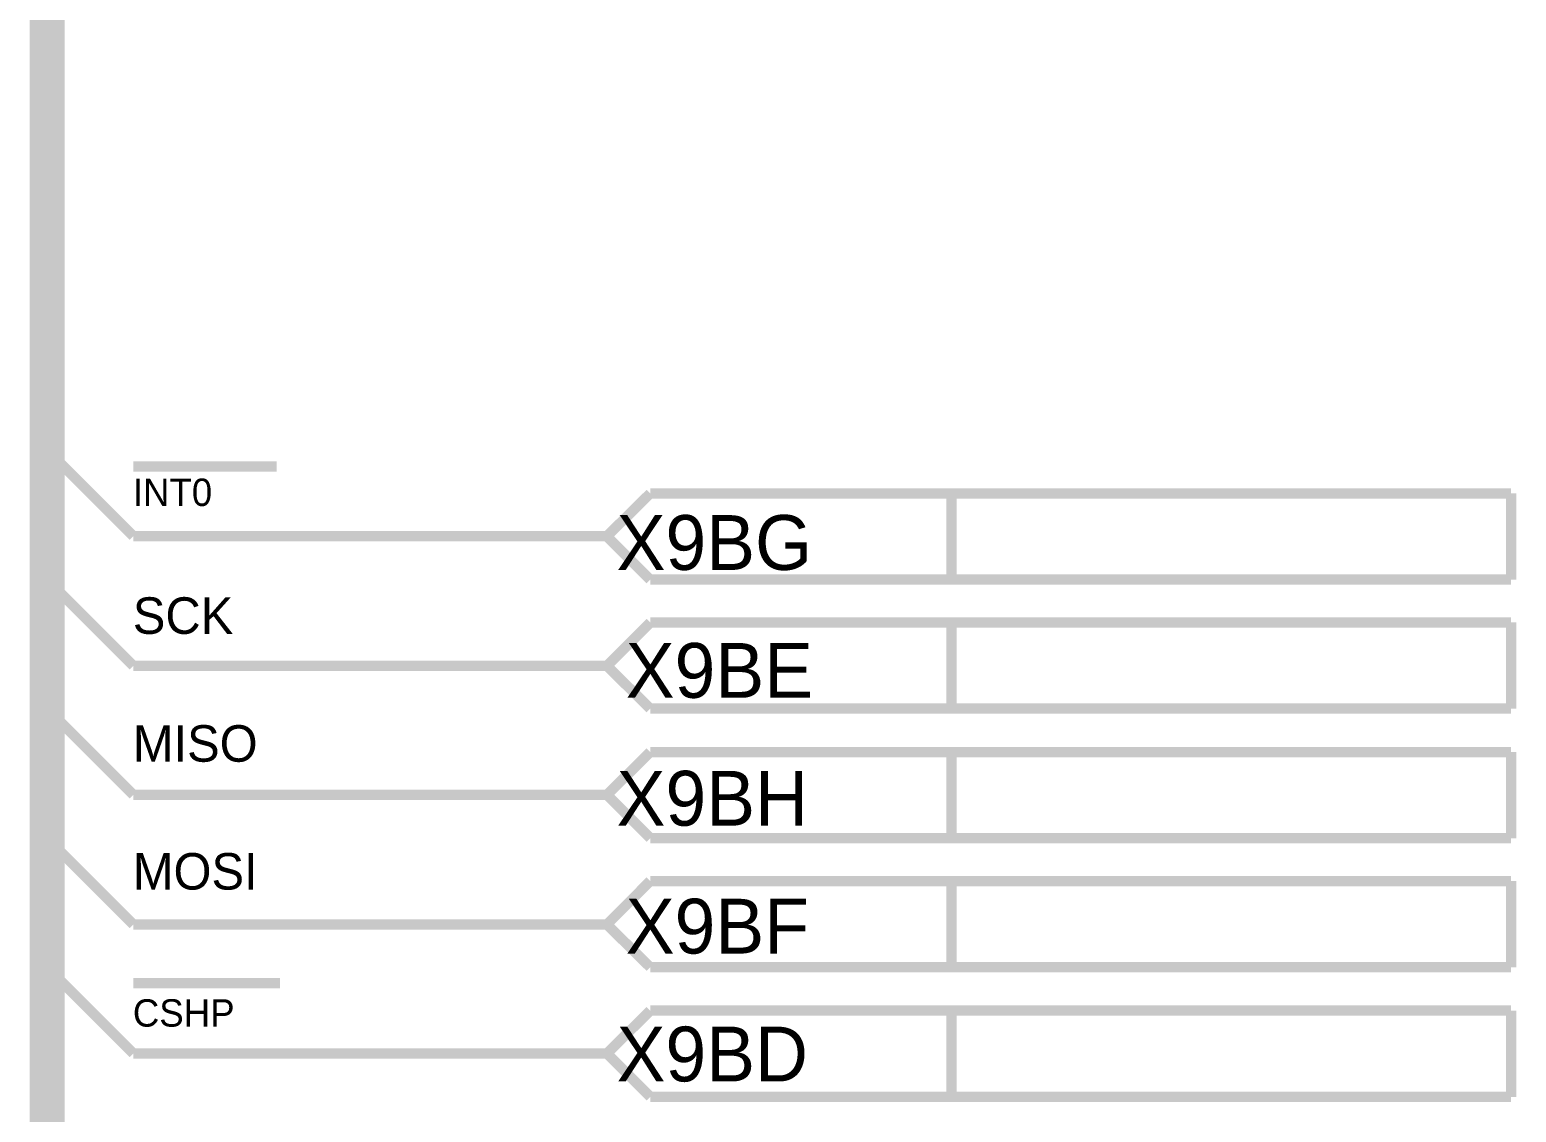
# Model space of a CAD drawing. Header units: millimetres. Extents: x 0 to 420, y 0 to 297.
# Drawn here: x 69.57 to 112.7, y 73.29 to 104.69 of the extents above; entities that cross this region are included whole.
import ezdxf

# ---------------------------------------------------------------- set-up
doc = ezdxf.new("R2010")
doc.units = ezdxf.units.MM
doc.layers.add('Sheet', color=255, linetype='Continuous')

msp = doc.modelspace()

# ---------------------------------------------------------------- linework, layer by layer
at = {"layer": 'Sheet'}
for points, const_width in [([(70.077, 254.99), (70.077, 59.993)], 1.016), ([(72.576, 89.997), (70.077, 92.498)], 0.3), ([(73.652, 92.018), (72.576, 92.018)], 0.3), ([(74.728, 92.018), (73.652, 92.018)], 0.3), ([(75.804, 92.018), (74.728, 92.018)], 0.3), ([(76.731, 92.018), (75.804, 92.018)], 0.3), ([(86.314, 89.997), (87.572, 91.239)], 0.3), ([(87.572, 91.239), (112.547, 91.239)], 0.3), ([(96.311, 91.239), (96.311, 88.739)], 0.3), ([(112.547, 91.239), (112.547, 88.739)], 0.3), ([(83.815, 89.997), (72.576, 89.997)], 0.3), ([(86.314, 89.997), (83.815, 89.997)], 0.3), ([(87.572, 88.739), (86.314, 89.997)], 0.3), ([(72.576, 86.239), (70.077, 88.739)], 0.3), ([(112.547, 88.739), (87.572, 88.739)], 0.3), ([(86.314, 86.239), (87.572, 87.497)], 0.3), ([(87.572, 87.497), (112.547, 87.497)], 0.3), ([(96.311, 87.497), (96.311, 84.997)], 0.3), ([(112.547, 87.497), (112.547, 84.997)], 0.3), ([(83.815, 86.239), (72.576, 86.239)], 0.3), ([(86.314, 86.239), (83.815, 86.239)], 0.3), ([(87.572, 84.997), (86.314, 86.239)], 0.3), ([(72.576, 82.496), (70.077, 84.997)], 0.3), ([(112.547, 84.997), (87.572, 84.997)], 0.3), ([(86.314, 82.496), (87.572, 83.738)], 0.3), ([(87.572, 83.738), (112.547, 83.738)], 0.3), ([(96.311, 83.738), (96.311, 81.238)], 0.3), ([(112.547, 83.738), (112.547, 81.238)], 0.3), ([(83.815, 82.496), (72.576, 82.496)], 0.3), ([(86.314, 82.496), (83.815, 82.496)], 0.3), ([(87.572, 81.238), (86.314, 82.496)], 0.3), ([(72.576, 78.737), (70.077, 81.238)], 0.3), ([(112.547, 81.238), (87.572, 81.238)], 0.3), ([(86.314, 78.737), (87.572, 79.996)], 0.3), ([(87.572, 79.996), (112.547, 79.996)], 0.3), ([(96.311, 79.996), (96.311, 77.496)], 0.3), ([(112.547, 79.996), (112.547, 77.496)], 0.3), ([(83.815, 78.737), (72.576, 78.737)], 0.3), ([(86.314, 78.737), (83.815, 78.737)], 0.3), ([(87.572, 77.496), (86.314, 78.737)], 0.3), ([(72.576, 74.995), (70.077, 77.496)], 0.3), ([(112.547, 77.496), (87.572, 77.496)], 0.3), ([(73.652, 77.032), (72.576, 77.032)], 0.3), ([(74.728, 77.032), (73.652, 77.032)], 0.3), ([(75.804, 77.032), (74.728, 77.032)], 0.3), ([(76.83, 77.032), (75.804, 77.032)], 0.3), ([(86.314, 74.995), (87.572, 76.237)], 0.3), ([(87.572, 76.237), (112.547, 76.237)], 0.3), ([(96.311, 76.237), (96.311, 73.737)], 0.3), ([(112.547, 76.237), (112.547, 73.737)], 0.3), ([(83.815, 74.995), (72.576, 74.995)], 0.3), ([(86.314, 74.995), (83.815, 74.995)], 0.3), ([(87.572, 73.737), (86.314, 74.995)], 0.3), ([(112.547, 73.737), (87.572, 73.737)], 0.3)]:
    msp.add_lwpolyline(points, dxfattribs=dict(at, const_width=const_width))

# ---------------------------------------------------------------- texts
for s, height, p in [('INT0', 0.7948, (72.56, 90.875)), ('X9BG', 1.5897, (86.595, 89.021)), ('SCK', 1.0598, (72.56, 87.166)), ('X9BE', 1.5897, (86.86, 85.311)), ('MISO', 1.0598, (72.56, 83.457)), ('X9BH', 1.5897, (86.595, 81.602)), ('MOSI', 1.0598, (72.56, 79.748)), ('X9BF', 1.5897, (86.86, 77.893)), ('CSHP', 0.7948, (72.56, 75.773)), ('X9BD', 1.5897, (86.595, 74.184))]:
    msp.add_text(s, height=height, dxfattribs=at).set_placement(p)

doc.saveas('drawing.dxf')
